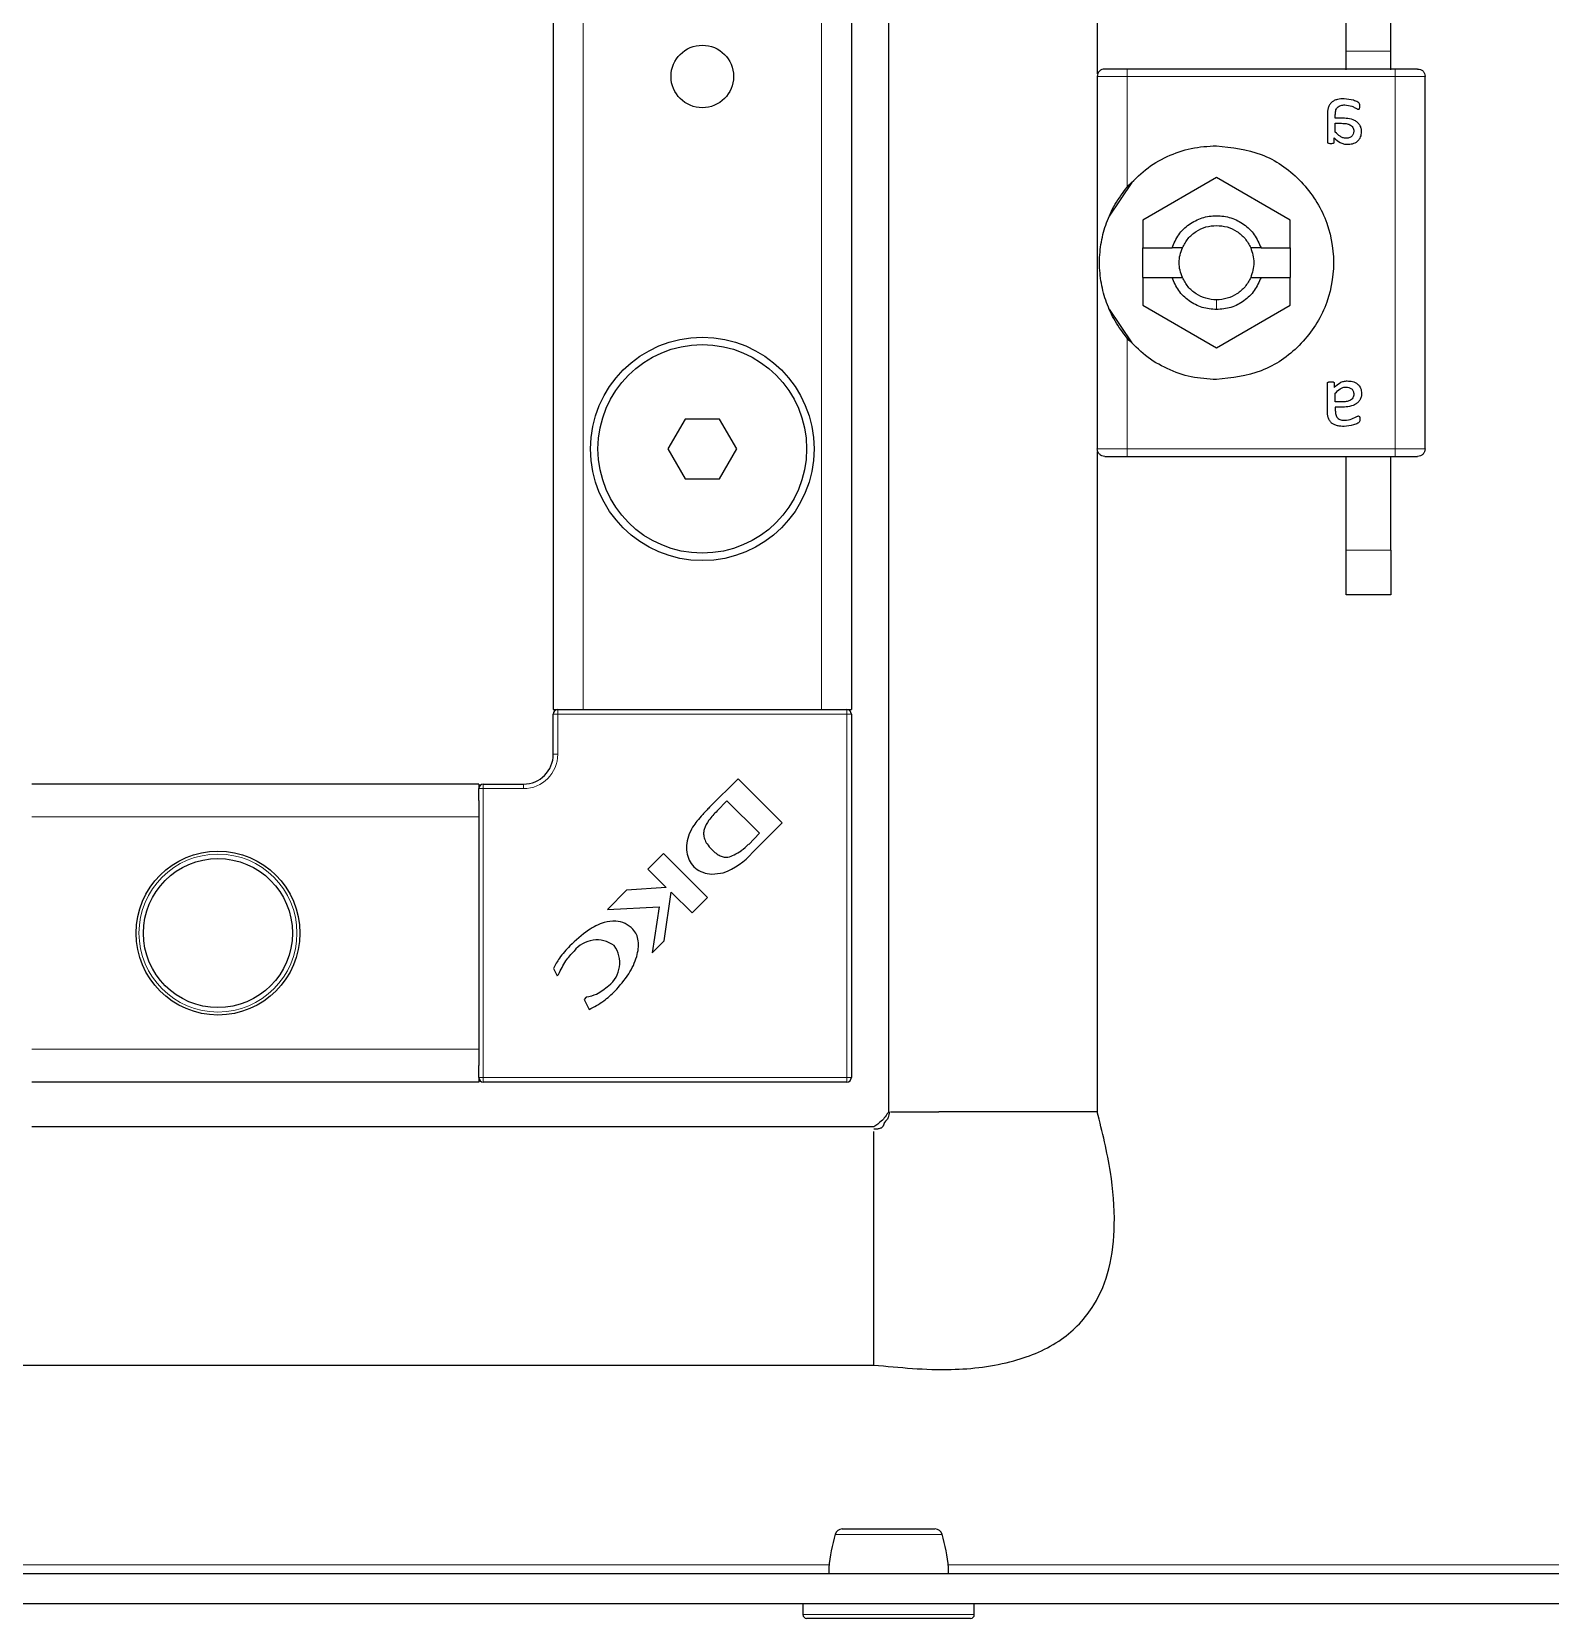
# Model space of a CAD drawing. Header units: millimetres. Extents: x -141 to 1299, y -1456 to 1043.
# Drawn here: x 1050 to 1151.9, y -1294.5 to -1188 of the extents above; entities that cross this region are included whole.
import ezdxf

# ---------------------------------------------------------------- set-up
doc = ezdxf.new("R2010")
doc.units = ezdxf.units.MM

msp = doc.modelspace()

# ---------------------------------------------------------------- linework, layer by layer
at = {"color": 7, "linetype": 'Continuous', "lineweight": 25}
for p, q in [((1107.49, 828.46), (1107.49, -1260.54)), ((1084.99, 801.46), (1084.99, -1233.54)), ((1104.99, 801.46), (1104.99, -1233.54)), ((1121.49, -1171.04), (1121.49, -1190.86)), ((1138.19, -1189.34), (1138.19, -1182.04)), ((1141.19, -1189.34), (1141.19, -1182.04)), ((1138.19, -1190.59), (1138.19, -1189.34)), ((1141.19, -1190.59), (1141.19, -1189.34)), ((1141.49, -1190.54), (1123.49, -1190.54)), ((1142.09, -1190.54), (1141.84, -1190.54)), ((1121.49, -1191.04), (1121.49, -1216.04)), ((1143.49, -1216.04), (1143.49, -1191.04)), ((1136.94, -1193.58), (1136.94, -1195.44)), ((1137.46, -1193.83), (1137.46, -1193.61)), ((1137.85, -1193.83), (1137.46, -1193.83)), ((1137.46, -1194.18), (1137.89, -1194.18)), ((1137.46, -1194.77), (1137.46, -1194.18)), ((1137.39, -1195.44), (1137.39, -1195.16)), ((1129.49, -1197.82), (1124.54, -1200.68)), ((1134.44, -1200.68), (1129.49, -1197.82)), ((1122.32, -1200.41), (1123.83, -1198.15)), ((1124.54, -1200.68), (1124.54, -1202.54)), ((1134.44, -1202.54), (1134.44, -1200.68)), ((1124.54, -1204.54), (1124.54, -1202.54)), ((1124.54, -1202.54), (1126.51, -1202.54)), ((1127.2, -1202.54), (1126.51, -1202.54)), ((1132.48, -1202.54), (1131.79, -1202.54)), ((1132.48, -1202.54), (1134.44, -1202.54)), ((1134.44, -1202.54), (1134.44, -1204.54)), ((1124.54, -1204.54), (1124.54, -1206.39)), ((1124.54, -1204.54), (1126.51, -1204.54)), ((1126.51, -1204.54), (1127.2, -1204.54)), ((1131.79, -1204.54), (1132.48, -1204.54)), ((1132.48, -1204.54), (1134.44, -1204.54)), ((1134.44, -1206.39), (1134.44, -1204.54)), ((1124.54, -1206.39), (1129.49, -1209.25)), ((1129.49, -1209.25), (1134.44, -1206.39)), ((1123.83, -1208.92), (1122.32, -1206.66)), ((1136.94, -1213.49), (1136.94, -1211.63)), ((1137.39, -1211.63), (1137.39, -1211.91)), ((1137.46, -1212.89), (1137.46, -1212.3)), ((1137.89, -1212.89), (1137.46, -1212.89)), ((1093.84, -1214.04), (1092.68, -1216.04)), ((1096.15, -1214.04), (1093.84, -1214.04)), ((1097.3, -1216.04), (1096.15, -1214.04)), ((1137.85, -1213.24), (1137.46, -1213.24)), ((1137.46, -1213.24), (1137.46, -1213.46)), ((1092.68, -1216.04), (1093.84, -1218.04)), ((1096.15, -1218.04), (1097.3, -1216.04)), ((1121.49, -1216.21), (1121.49, -1260.54)), ((1123.49, -1216.54), (1141.49, -1216.54)), ((1138.19, -1222.84), (1138.19, -1216.54)), ((1141.19, -1222.84), (1141.19, -1216.54)), ((1141.84, -1216.54), (1142.09, -1216.54)), ((1093.84, -1218.04), (1096.15, -1218.04)), ((1138.19, -1225.84), (1138.19, -1222.84)), ((1141.19, -1222.84), (1141.19, -1225.84)), ((1141.19, -1225.84), (1138.19, -1225.84)), ((1084.99, -1233.54), (1085.29, -1233.54)), ((1084.99, -1236.54), (1084.99, -1233.84)), ((1085.29, -1233.54), (1085.94, -1233.54)), ((1085.94, -1233.54), (1086.99, -1233.54)), ((1086.99, -1233.54), (1102.99, -1233.54)), ((1102.99, -1233.54), (1104.05, -1233.54)), ((1104.05, -1233.54), (1104.69, -1233.54)), ((1104.69, -1233.54), (1104.99, -1233.54)), ((1104.99, -1233.84), (1104.99, -1258.24)), ((1079.99, -1238.54), (1049.99, -1238.54)), ((1079.99, -1238.54), (1079.99, -1238.84)), ((1080.29, -1238.54), (1082.99, -1238.54)), ((1097.39, -1238.18), (1095.5, -1240.07)), ((1100.35, -1241.14), (1097.39, -1238.18)), ((1079.99, -1239.63), (1079.99, -1238.84)), ((1079.99, -1239.63), (1079.99, -1240.74)), ((1095.5, -1240.07), (1095.48, -1240.09)), ((1096.64, -1239.66), (1095.98, -1240.34)), ((1098.82, -1241.84), (1096.64, -1239.66)), ((1079.99, -1240.74), (1079.99, -1256.34)), ((1098.36, -1243.13), (1100.35, -1241.14)), ((1098.1, -1242.59), (1098.82, -1241.84)), ((1092.38, -1243.19), (1091.33, -1244.24)), ((1095.34, -1246.15), (1092.38, -1243.19)), ((1091.33, -1244.24), (1092.57, -1245.49)), ((1089.91, -1245.66), (1088.62, -1246.95)), ((1092.57, -1245.49), (1089.91, -1245.66)), ((1092.42, -1249.07), (1092.91, -1245.8)), ((1092.91, -1245.8), (1094.3, -1247.19)), ((1088.62, -1246.95), (1092.1, -1246.77)), ((1092.1, -1246.77), (1091.62, -1249.87)), ((1094.3, -1247.19), (1095.34, -1246.15)), ((1091.62, -1249.87), (1092.42, -1249.07)), ((1085, -1250.91), (1085.24, -1251.42)), ((1085.24, -1251.42), (1085.35, -1251.31)), ((1087.19, -1252.85), (1087.06, -1252.99)), ((1087.06, -1252.99), (1087.39, -1253.68)), ((1079.99, -1256.34), (1079.99, -1257.44)), ((1079.99, -1258.24), (1079.99, -1257.44)), ((1079.99, -1258.54), (1049.99, -1258.54)), ((1079.99, -1258.24), (1079.99, -1258.54)), ((1104.69, -1258.54), (1080.29, -1258.54)), ((1110.93, -1260.54), (1110.86, -1260.54)), ((1118.06, -1260.54), (1110.93, -1260.54)), ((1118.21, -1260.54), (1118.06, -1260.54)), ((1120.52, -1260.54), (1118.21, -1260.54)), ((1121.49, -1260.54), (1120.52, -1260.54)), ((1106.49, -1261.54), (1049.99, -1261.54)), ((1106.49, -1277.54), (1106.49, -1261.86)), ((918.49, -1277.54), (1106.49, -1277.54)), ((867.79, -1291.54), (1157.19, -1291.54)), ((867.79, -1293.54), (1157.19, -1293.54)), ((1101.74, -1293.54), (1101.74, -1294.29)), ((1113.24, -1294.29), (1113.24, -1293.54)), ((1112.99, -1294.54), (1101.99, -1294.54))]:
    msp.add_line(p, q, dxfattribs=at)
at = {"color": 8, "linetype": 'Continuous', "lineweight": 18}
for p, q in [((1086.99, 801.46), (1086.99, -1233.54)), ((1102.99, 801.46), (1102.99, -1233.54)), ((1141.19, -1189.34), (1138.19, -1189.34)), ((1123.49, -1198.47), (1123.49, -1191.04)), ((1123.49, -1191.04), (1141.49, -1191.04)), ((1141.49, -1191.04), (1141.49, -1216.04)), ((1129.49, -1206.04), (1129.49, -1206.69)), ((1123.49, -1216.04), (1123.49, -1208.6)), ((1141.49, -1216.04), (1123.49, -1216.04)), ((1138.19, -1222.84), (1141.19, -1222.84)), ((1084.99, -1233.84), (1085.29, -1233.84)), ((1085.29, -1233.84), (1085.29, -1233.54)), ((1085.29, -1233.84), (1085.29, -1236.54)), ((1104.69, -1233.84), (1085.29, -1233.84)), ((1104.69, -1233.84), (1104.69, -1233.54)), ((1104.69, -1258.24), (1104.69, -1233.84)), ((1104.69, -1233.84), (1104.99, -1233.84)), ((1084.99, -1236.54), (1085.29, -1236.54)), ((1080.29, -1238.84), (1080.29, -1238.54)), ((1082.99, -1238.54), (1082.99, -1238.84)), ((1079.99, -1238.84), (1080.29, -1238.84)), ((1082.99, -1238.84), (1080.29, -1238.84)), ((1080.29, -1238.84), (1080.29, -1258.24)), ((1079.99, -1240.74), (1049.99, -1240.74)), ((1079.99, -1256.34), (1049.99, -1256.34)), ((1079.99, -1258.24), (1080.29, -1258.24)), ((1080.29, -1258.24), (1104.69, -1258.24)), ((1080.29, -1258.54), (1080.29, -1258.24)), ((1104.69, -1258.24), (1104.69, -1258.54)), ((1104.69, -1258.24), (1104.99, -1258.24)), ((1103.52, -1290.94), (921.46, -1290.94)), ((1156.89, -1290.94), (1111.46, -1290.94)), ((1101.74, -1294.29), (1113.24, -1294.29))]:
    msp.add_line(p, q, dxfattribs=at)
at = {"color": 7, "linetype": 'Continuous', "lineweight": 25}
for centre, radius in [((1094.99, -1191.04), 2.1), ((1094.99, -1216.04), 7.5), ((1094.99, -1216.04), 7), ((1062.49, -1248.54), 5.5), ((1062.49, -1248.54), 5)]:
    msp.add_circle(centre, radius, dxfattribs=at)
at = {"color": 8, "linetype": 'Continuous', "lineweight": 18}
msp.add_circle((1062.49, -1248.54), 5.3, dxfattribs=at)
at = {"color": 7, "linetype": 'Continuous', "lineweight": 25}
for centre, radius, start, end in [((1085.29, -1233.84), 0.3, 90, 180), ((1104.69, -1233.84), 0.3, 0, 90), ((1082.99, -1236.54), 2, 270, 0), ((1080.29, -1238.84), 0.3, 90, 180), ((1093.92, -1238.11), 6.12, 306.9888, 313.0744), ((1094.7, -1239.93), 4.87, 290.3445, 318.7777), ((1087.92, -1250.94), 1.94, 53.3097, 142.3464), ((1087.48, -1250.54), 1.97, 308.454, 35.887), ((1080.29, -1258.24), 0.3, 180, 270), ((1104.69, -1258.24), 0.3, 270, 0), ((1104.38, -1289.04), 0.5, 89.9982, 165.4001), ((1110.61, -1289.04), 0.5, 15.316, 90.0228), ((1101.99, -1294.29), 0.25, 180, 270), ((1112.99, -1294.29), 0.25, 270, 0)]:
    msp.add_arc(centre, radius, start, end, dxfattribs=at)
at = {"color": 8, "linetype": 'Continuous', "lineweight": 18}
msp.add_arc((1082.99, -1236.54), 2.3, 270, 0, dxfattribs=at)
at = {"color": 7, "linetype": 'Continuous', "lineweight": 25}
for points in [[(1121.99, -1190.54), (1121.93, -1190.54), (1121.8, -1190.56), (1121.63, -1190.67), (1121.52, -1190.84), (1121.5, -1190.97), (1121.49, -1191.04)], [(1123.49, -1190.54), (1123.3, -1190.54), (1122.9, -1190.54), (1122.41, -1190.54), (1122.06, -1190.54), (1122.02, -1190.54), (1121.99, -1190.54)], [(1142.99, -1190.54), (1142.97, -1190.54), (1142.93, -1190.54), (1142.58, -1190.54), (1142.08, -1190.54), (1141.69, -1190.54), (1141.49, -1190.54)], [(1142.99, -1190.54), (1143.06, -1190.54), (1143.19, -1190.56), (1143.36, -1190.67), (1143.47, -1190.84), (1143.49, -1190.97), (1143.49, -1191.04)], [(1123.49, -1198.47), (1123.89, -1198.06), (1124.68, -1197.24), (1126.16, -1196.37), (1127.79, -1195.79), (1128.92, -1195.72), (1129.49, -1195.69)], [(1129.49, -1195.69), (1130.52, -1195.8), (1132.58, -1196.04), (1135.19, -1197.85), (1136.94, -1200.45), (1137.55, -1203.54), (1136.94, -1206.62), (1135.19, -1209.22), (1132.58, -1211.03), (1130.52, -1211.27), (1129.49, -1211.39)], [(1126.51, -1202.54), (1126.64, -1202.23), (1126.9, -1201.63), (1127.63, -1200.94), (1128.51, -1200.49), (1129.49, -1200.33), (1130.48, -1200.49), (1131.36, -1200.94), (1132.08, -1201.63), (1132.35, -1202.23), (1132.48, -1202.54)], [(1127.2, -1202.54), (1127.32, -1202.32), (1127.55, -1201.9), (1128.11, -1201.42), (1128.77, -1201.1), (1129.25, -1201.06), (1129.49, -1201.04)], [(1129.49, -1201.04), (1129.74, -1201.06), (1130.22, -1201.1), (1130.88, -1201.42), (1131.44, -1201.9), (1131.67, -1202.32), (1131.79, -1202.54)], [(1127.2, -1204.54), (1127.14, -1204.37), (1127.02, -1204.05), (1126.98, -1203.54), (1127.02, -1203.02), (1127.14, -1202.7), (1127.2, -1202.54)], [(1131.79, -1202.54), (1131.84, -1202.7), (1131.96, -1203.02), (1132.01, -1203.54), (1131.96, -1204.05), (1131.84, -1204.37), (1131.79, -1204.54)], [(1129.49, -1206.69), (1129.17, -1206.66), (1128.51, -1206.6), (1127.63, -1206.13), (1126.9, -1205.44), (1126.64, -1204.84), (1126.51, -1204.54)], [(1129.49, -1206.04), (1129.25, -1206.02), (1128.77, -1205.97), (1128.11, -1205.65), (1127.55, -1205.18), (1127.32, -1204.75), (1127.2, -1204.54)], [(1132.48, -1204.54), (1132.35, -1204.84), (1132.08, -1205.44), (1131.36, -1206.13), (1130.48, -1206.6), (1129.82, -1206.66), (1129.49, -1206.69)], [(1131.79, -1204.54), (1131.67, -1204.75), (1131.44, -1205.18), (1130.88, -1205.65), (1130.22, -1205.97), (1129.74, -1206.02), (1129.49, -1206.04)], [(1129.49, -1211.39), (1128.92, -1211.35), (1127.79, -1211.28), (1126.16, -1210.7), (1124.68, -1209.83), (1123.89, -1209.01), (1123.49, -1208.6)], [(1121.99, -1216.54), (1121.93, -1216.53), (1121.8, -1216.51), (1121.63, -1216.4), (1121.52, -1216.23), (1121.5, -1216.1), (1121.49, -1216.04)], [(1143.49, -1216.04), (1143.49, -1216.1), (1143.47, -1216.23), (1143.36, -1216.4), (1143.19, -1216.51), (1143.06, -1216.53), (1142.99, -1216.54)], [(1121.99, -1216.54), (1122.02, -1216.54), (1122.06, -1216.54), (1122.41, -1216.54), (1122.9, -1216.54), (1123.3, -1216.54), (1123.49, -1216.54)], [(1141.49, -1216.54), (1141.69, -1216.54), (1142.08, -1216.54), (1142.58, -1216.54), (1142.93, -1216.54), (1142.97, -1216.54), (1142.99, -1216.54)], [(1108.47, -1260.54), (1108.8, -1260.54), (1109.44, -1260.54), (1110.39, -1260.54), (1110.86, -1260.54)]]:
    msp.add_open_spline(points, degree=3, dxfattribs=at)
at = {"color": 8, "linetype": 'Continuous', "lineweight": 18}
for points in [[(1123.49, -1190.54), (1123.49, -1190.54), (1123.49, -1190.56), (1123.49, -1190.67), (1123.49, -1190.84), (1123.49, -1190.97), (1123.49, -1191.04)], [(1141.49, -1191.04), (1141.49, -1190.97), (1141.49, -1190.84), (1141.49, -1190.67), (1141.49, -1190.56), (1141.49, -1190.54), (1141.49, -1190.54)], [(1123.49, -1191.04), (1123.23, -1191.04), (1122.71, -1191.04), (1122.05, -1191.04), (1121.58, -1191.04), (1121.52, -1191.04), (1121.49, -1191.04)], [(1143.49, -1191.04), (1143.46, -1191.04), (1143.4, -1191.04), (1142.94, -1191.04), (1142.28, -1191.04), (1141.76, -1191.04), (1141.49, -1191.04)], [(1121.49, -1216.04), (1121.52, -1216.04), (1121.58, -1216.04), (1122.05, -1216.04), (1122.71, -1216.04), (1123.23, -1216.04), (1123.49, -1216.04)], [(1123.49, -1216.04), (1123.49, -1216.1), (1123.49, -1216.23), (1123.49, -1216.4), (1123.49, -1216.51), (1123.49, -1216.53), (1123.49, -1216.54)], [(1141.49, -1216.54), (1141.49, -1216.53), (1141.49, -1216.51), (1141.49, -1216.4), (1141.49, -1216.23), (1141.49, -1216.1), (1141.49, -1216.04)], [(1141.49, -1216.04), (1141.76, -1216.04), (1142.28, -1216.04), (1142.94, -1216.04), (1143.4, -1216.04), (1143.46, -1216.04), (1143.49, -1216.04)]]:
    msp.add_open_spline(points, degree=3, dxfattribs=at)
at = {"color": 7, "linetype": 'Continuous', "lineweight": 25}
for points, knots in [([(1138.05, -1192.54), (1137.9, -1192.54), (1137.67, -1192.55), (1137.39, -1192.65), (1137.21, -1192.77), (1137.07, -1192.93), (1136.95, -1193.21), (1136.94, -1193.43), (1136.94, -1193.58)], [0, 0, 0, 0, 0.250089, 0.382495, 0.500259, 0.622163, 0.750133, 1, 1, 1, 1]), ([(1139.11, -1193.03), (1139.11, -1192.98), (1139.11, -1192.89), (1139.05, -1192.8), (1138.91, -1192.72), (1138.58, -1192.59), (1138.26, -1192.56), (1138.05, -1192.54)], [0, 0, 0, 0, 0.124693, 0.187182, 0.249773, 0.500039, 1, 1, 1, 1]), ([(1137.46, -1193.61), (1137.47, -1193.52), (1137.47, -1193.39), (1137.53, -1193.22), (1137.61, -1193.11), (1137.71, -1193.03), (1137.84, -1192.98), (1137.97, -1192.95), (1138.06, -1192.95), (1138.1, -1192.95)], [0, 0, 0, 0, 0.250023, 0.382539, 0.499802, 0.620838, 0.749652, 0.874777, 1, 1, 1, 1]), ([(1139.23, -1194.75), (1139.22, -1194.67), (1139.22, -1194.52), (1139.12, -1194.3), (1138.96, -1194.12), (1138.7, -1193.95), (1138.31, -1193.85), (1138, -1193.84), (1137.85, -1193.83)], [0, 0, 0, 0, 0.125049, 0.249886, 0.370856, 0.49982, 0.749609, 1, 1, 1, 1]), ([(1138.1, -1192.95), (1138.26, -1192.97), (1138.5, -1192.99), (1138.76, -1193.12), (1138.88, -1193.19), (1138.95, -1193.23), (1138.99, -1193.24), (1139.01, -1193.24)], [0, 0, 0, 0, 0.4987, 0.749508, 0.874949, 0.946783, 1, 1, 1, 1]), ([(1139.01, -1193.24), (1139.02, -1193.24), (1139.04, -1193.24), (1139.05, -1193.23), (1139.07, -1193.21), (1139.09, -1193.19), (1139.1, -1193.15), (1139.11, -1193.11), (1139.11, -1193.07), (1139.11, -1193.05), (1139.11, -1193.03)], [0, 0, 0, 0, 0.128825, 0.180169, 0.243397, 0.36986, 0.499864, 0.749649, 0.843476, 1, 1, 1, 1]), ([(1138.19, -1195.18), (1138.11, -1195.18), (1137.97, -1195.16), (1137.71, -1195.03), (1137.56, -1194.87), (1137.46, -1194.77)], [0, 0, 0, 0, 0.249939, 0.499864, 1, 1, 1, 1]), ([(1137.89, -1194.18), (1138, -1194.19), (1138.18, -1194.19), (1138.4, -1194.25), (1138.55, -1194.35), (1138.64, -1194.45), (1138.69, -1194.58), (1138.7, -1194.67), (1138.7, -1194.71)], [0, 0, 0, 0, 0.279652, 0.500248, 0.629485, 0.750186, 0.875763, 1, 1, 1, 1]), ([(1138.7, -1194.71), (1138.69, -1194.78), (1138.69, -1194.88), (1138.62, -1194.99), (1138.56, -1195.07), (1138.48, -1195.12), (1138.38, -1195.16), (1138.28, -1195.18), (1138.22, -1195.18), (1138.19, -1195.18)], [0, 0, 0, 0, 0.249168, 0.373635, 0.49939, 0.619394, 0.749656, 0.87477, 1, 1, 1, 1]), ([(1138.27, -1195.59), (1138.39, -1195.59), (1138.57, -1195.58), (1138.8, -1195.49), (1138.95, -1195.39), (1139.08, -1195.26), (1139.2, -1195.05), (1139.22, -1194.87), (1139.23, -1194.75)], [0, 0, 0, 0, 0.25007, 0.379181, 0.500499, 0.62417, 0.750842, 1, 1, 1, 1]), ([(1136.94, -1195.44), (1136.94, -1195.46), (1136.94, -1195.47), (1136.95, -1195.49), (1136.98, -1195.51), (1137.05, -1195.53), (1137.12, -1195.54), (1137.16, -1195.54)], [0, 0, 0, 0, 0.124881, 0.183376, 0.250934, 0.500336, 1, 1, 1, 1]), ([(1137.16, -1195.54), (1137.21, -1195.53), (1137.28, -1195.53), (1137.35, -1195.52), (1137.38, -1195.49), (1137.39, -1195.47), (1137.39, -1195.45), (1137.39, -1195.44)], [0, 0, 0, 0, 0.499718, 0.749437, 0.810587, 0.875078, 1, 1, 1, 1]), ([(1137.39, -1195.16), (1137.52, -1195.28), (1137.7, -1195.45), (1137.98, -1195.56), (1138.14, -1195.59), (1138.23, -1195.59), (1138.27, -1195.59)], [0, 0, 0, 0, 0.499113, 0.749325, 0.874665, 1, 1, 1, 1]), ([(1123.49, -1208.6), (1123.21, -1208.22), (1122.64, -1207.47), (1122.08, -1206.22), (1121.73, -1204.94), (1121.6, -1203.53), (1121.73, -1202.13), (1122.08, -1200.85), (1122.64, -1199.6), (1123.21, -1198.85), (1123.49, -1198.47)], [0, 0, 0, 0, 0.125762, 0.25037, 0.375307, 0.500139, 0.62481, 0.749763, 0.874888, 1, 1, 1, 1]), ([(1136.94, -1211.63), (1136.94, -1211.62), (1136.94, -1211.6), (1136.95, -1211.58), (1136.98, -1211.56), (1137.05, -1211.54), (1137.12, -1211.54), (1137.16, -1211.54)], [0, 0, 0, 0, 0.124884, 0.186377, 0.250914, 0.500322, 1, 1, 1, 1]), ([(1137.16, -1211.54), (1137.21, -1211.54), (1137.27, -1211.54), (1137.34, -1211.55), (1137.36, -1211.56), (1137.38, -1211.58), (1137.39, -1211.6), (1137.39, -1211.62), (1137.39, -1211.63)], [0, 0, 0, 0, 0.499162, 0.644242, 0.749698, 0.813605, 0.875217, 1, 1, 1, 1]), ([(1137.39, -1211.91), (1137.52, -1211.79), (1137.7, -1211.62), (1138.02, -1211.49), (1138.19, -1211.48), (1138.27, -1211.48)], [0, 0, 0, 0, 0.499364, 0.749701, 1, 1, 1, 1]), ([(1137.46, -1212.3), (1137.56, -1212.2), (1137.71, -1212.04), (1137.94, -1211.93), (1138.08, -1211.89), (1138.15, -1211.89), (1138.19, -1211.89)], [0, 0, 0, 0, 0.499765, 0.749504, 0.874771, 1, 1, 1, 1]), ([(1138.19, -1211.89), (1138.25, -1211.89), (1138.35, -1211.9), (1138.47, -1211.95), (1138.56, -1212), (1138.62, -1212.08), (1138.67, -1212.16), (1138.7, -1212.26), (1138.7, -1212.33), (1138.7, -1212.36)], [0, 0, 0, 0, 0.249623, 0.37714, 0.499734, 0.62273, 0.749812, 0.874876, 1, 1, 1, 1]), ([(1138.27, -1211.48), (1138.39, -1211.48), (1138.57, -1211.49), (1138.8, -1211.58), (1138.95, -1211.68), (1139.08, -1211.81), (1139.2, -1212.02), (1139.22, -1212.2), (1139.23, -1212.32)], [0, 0, 0, 0, 0.25007, 0.379559, 0.500499, 0.624556, 0.750843, 1, 1, 1, 1]), ([(1139.23, -1212.32), (1139.23, -1212.36), (1139.23, -1212.44), (1139.2, -1212.59), (1139.12, -1212.77), (1138.96, -1212.95), (1138.7, -1213.12), (1138.31, -1213.22), (1138, -1213.24), (1137.85, -1213.24)], [0, 0, 0, 0, 0.062637, 0.125278, 0.250072, 0.374841, 0.499994, 0.749696, 1, 1, 1, 1]), ([(1138.7, -1212.36), (1138.7, -1212.4), (1138.69, -1212.5), (1138.64, -1212.62), (1138.55, -1212.72), (1138.4, -1212.82), (1138.18, -1212.88), (1138, -1212.88), (1137.89, -1212.89)], [0, 0, 0, 0, 0.124446, 0.249795, 0.37, 0.499734, 0.719932, 1, 1, 1, 1]), ([(1138.05, -1214.54), (1137.97, -1214.53), (1137.83, -1214.53), (1137.6, -1214.49), (1137.39, -1214.42), (1137.21, -1214.31), (1137.07, -1214.14), (1136.95, -1213.86), (1136.94, -1213.64), (1136.94, -1213.49)], [0, 0, 0, 0, 0.1252554, 0.2504368, 0.3830659, 0.5004929, 0.622629, 0.7502495, 1, 1, 1, 1]), ([(1137.46, -1213.46), (1137.47, -1213.5), (1137.47, -1213.59), (1137.49, -1213.73), (1137.53, -1213.86), (1137.61, -1213.97), (1137.71, -1214.05), (1137.88, -1214.11), (1138.01, -1214.12), (1138.1, -1214.12)], [0, 0, 0, 0, 0.125295, 0.250514, 0.383518, 0.50035, 0.621938, 0.750243, 1, 1, 1, 1]), ([(1139.11, -1214.04), (1139.11, -1214.07), (1139.11, -1214.12), (1139.1, -1214.2), (1139.05, -1214.27), (1138.91, -1214.35), (1138.58, -1214.48), (1138.26, -1214.52), (1138.05, -1214.54)], [0, 0, 0, 0, 0.062686, 0.125173, 0.187628, 0.250185, 0.500314, 1, 1, 1, 1]), ([(1138.1, -1214.12), (1138.27, -1214.11), (1138.57, -1214.08), (1138.84, -1213.87), (1138.99, -1213.83), (1139.01, -1213.83)], [0, 0, 0, 0, 0.4988522, 0.946609, 1, 1, 1, 1]), ([(1139.01, -1213.83), (1139.02, -1213.83), (1139.04, -1213.83), (1139.06, -1213.84), (1139.07, -1213.86), (1139.09, -1213.88), (1139.11, -1213.94), (1139.11, -1214), (1139.11, -1214.04)], [0, 0, 0, 0, 0.13107, 0.182437, 0.243796, 0.371388, 0.500442, 1, 1, 1, 1]), ([(1095.02, -1240.58), (1094.89, -1240.72), (1094.64, -1240.99), (1094.44, -1241.29), (1094.34, -1241.42)], [0, 0, 0, 0, 0.5518299, 1, 1, 1, 1]), ([(1095.48, -1240.09), (1095.4, -1240.17), (1095.25, -1240.33), (1095.1, -1240.49), (1095.02, -1240.58)], [0, 0, 0, 0, 0.486421, 1, 1, 1, 1]), ([(1095.98, -1240.34), (1095.79, -1240.54), (1095.44, -1240.91), (1095.12, -1241.45), (1095.06, -1241.9), (1095.13, -1242.24), (1095.31, -1242.59), (1095.51, -1242.8), (1095.62, -1242.92)], [0, 0, 0, 0, 0.274676, 0.503042, 0.607381, 0.716579, 0.843412, 1, 1, 1, 1]), ([(1094.34, -1241.42), (1094.24, -1241.62), (1094.03, -1242.01), (1093.91, -1242.64), (1093.95, -1243.24), (1094.15, -1243.77), (1094.51, -1244.21), (1095.03, -1244.5), (1095.68, -1244.62), (1096.14, -1244.53), (1096.39, -1244.49)], [0, 0, 0, 0, 0.138091, 0.265455, 0.384013, 0.496103, 0.605759, 0.71979, 0.847662, 1, 1, 1, 1]), ([(1095.62, -1242.92), (1095.71, -1243.01), (1095.89, -1243.18), (1096.17, -1243.36), (1096.44, -1243.45), (1096.77, -1243.45), (1097.17, -1243.29), (1097.45, -1243.11), (1097.6, -1243.01)], [0, 0, 0, 0, 0.176808, 0.319231, 0.43938, 0.552395, 0.749205, 1, 1, 1, 1]), ([(1090.33, -1248.28), (1090.17, -1248.14), (1089.83, -1247.86), (1089.14, -1247.69), (1088.26, -1247.82), (1087.18, -1248.39), (1086.5, -1249.03), (1086.1, -1249.4)], [0, 0, 0, 0, 0.130532, 0.266031, 0.423997, 0.666819, 1, 1, 1, 1]), ([(1089.12, -1252.44), (1089.45, -1252.07), (1090.07, -1251.37), (1090.62, -1250.2), (1090.76, -1249.26), (1090.6, -1248.62), (1090.42, -1248.39), (1090.33, -1248.28)], [0, 0, 0, 0, 0.315674, 0.58952, 0.813199, 0.909026, 1, 1, 1, 1]), ([(1086.1, -1249.4), (1085.85, -1249.66), (1085.43, -1250.13), (1085.12, -1250.68), (1085, -1250.91)], [0, 0, 0, 0, 0.577653, 1, 1, 1, 1]), ([(1085.35, -1251.31), (1085.5, -1251), (1085.76, -1250.42), (1086.19, -1249.96), (1086.38, -1249.76)], [0, 0, 0, 0, 0.5476433, 1, 1, 1, 1]), ([(1088.71, -1252.08), (1088.45, -1252.3), (1088, -1252.68), (1087.43, -1252.8), (1087.19, -1252.85)], [0, 0, 0, 0, 0.579608, 1, 1, 1, 1]), ([(1087.39, -1253.68), (1087.73, -1253.5), (1088.36, -1253.16), (1088.88, -1252.67), (1089.12, -1252.44)], [0, 0, 0, 0, 0.5368, 1, 1, 1, 1]), ([(1107.53, -1260.54), (1107.52, -1260.67), (1107.49, -1260.92), (1107.36, -1261.11), (1107.23, -1261.2), (1107.19, -1261.31), (1107.17, -1261.38), (1107.15, -1261.43), (1107.13, -1261.47), (1107.11, -1261.51), (1107.08, -1261.56), (1107.03, -1261.61), (1106.91, -1261.67), (1106.72, -1261.71), (1106.57, -1261.7), (1106.49, -1261.7)], [0, 0, 0, 0, 0.2334106, 0.4185463, 0.5493508, 0.5950261, 0.6313288, 0.6471113, 0.6619944, 0.6766392, 0.6917419, 0.7255627, 0.7667935, 0.8726273, 1, 1, 1, 1]), ([(1106.49, -1277.54), (1108.22, -1277.7), (1111.36, -1278.01), (1115.69, -1277.49), (1119.12, -1276.07), (1121.33, -1273.75), (1122.42, -1270.98), (1122.74, -1267.93), (1122.44, -1264.37), (1121.83, -1261.88), (1121.49, -1260.54)], [0, 0, 0, 0, 0.176713, 0.320911, 0.440308, 0.54837, 0.6374, 0.738878, 0.858543, 1, 1, 1, 1]), ([(1107.49, -1260.54), (1107.34, -1260.76), (1107.08, -1261.16), (1106.67, -1261.42), (1106.49, -1261.54)], [0, 0, 0, 0, 0.5615605, 1, 1, 1, 1]), ([(1107.61, -1260.54), (1107.64, -1260.54), (1107.72, -1260.54), (1108.18, -1260.54), (1108.47, -1260.54)], [0, 0, 0, 0, 0.356727, 1, 1, 1, 1]), ([(1104.38, -1288.54), (1104.42, -1288.54), (1104.51, -1288.54), (1105.06, -1288.54), (1105.87, -1288.54), (1106.87, -1288.54), (1107.93, -1288.54), (1108.71, -1288.54), (1109.1, -1288.54), (1109.2, -1288.54)], [0, 0, 0, 0, 0.158514, 0.317278, 0.475863, 0.634247, 0.792477, 0.950708, 1, 1, 1, 1]), ([(1109.2, -1288.54), (1109.39, -1288.54), (1109.86, -1288.54), (1110.4, -1288.54), (1110.53, -1288.54), (1110.59, -1288.54)], [0, 0, 0, 0, 0.256553, 0.627981, 1, 1, 1, 1]), ([(1103.9, -1288.88), (1103.72, -1289.63), (1103.49, -1290.49), (1103.47, -1291.41), (1103.47, -1291.54)], [0, 0, 0, 0, 0.85815, 1, 1, 1, 1]), ([(1111.52, -1291.54), (1111.51, -1291.41), (1111.49, -1290.49), (1111.27, -1289.63), (1111.08, -1288.88)], [0, 0, 0, 0, 0.14185, 1, 1, 1, 1])]:
    msp.add_open_spline(points, degree=3, knots=knots, dxfattribs=at)
at = {"color": 8, "linetype": 'Continuous', "lineweight": 18}
for points, knots in [([(1109.46, -1288.91), (1109.35, -1288.91), (1108.9, -1288.91), (1108.39, -1288.91), (1107.59, -1288.91), (1106.77, -1288.91), (1105.62, -1288.91), (1104.67, -1288.91), (1104.09, -1288.91), (1103.84, -1288.91), (1103.91, -1288.91), (1103.91, -1288.91)], [0, 0, 0, 0, 0.048751, 0.2049421, 0.2053925, 0.3620339, 0.5188266, 0.6757989, 0.8329225, 0.9897783, 1, 1, 1, 1]), ([(1111.05, -1288.91), (1111.06, -1288.91), (1111.12, -1288.91), (1110.82, -1288.91), (1110.23, -1288.91), (1109.68, -1288.91), (1109.46, -1288.91)], [0, 0, 0, 0, 0.0832709, 0.4242844, 0.7647248, 1, 1, 1, 1])]:
    msp.add_open_spline(points, degree=3, knots=knots, dxfattribs=at)

doc.saveas('drawing.dxf')
